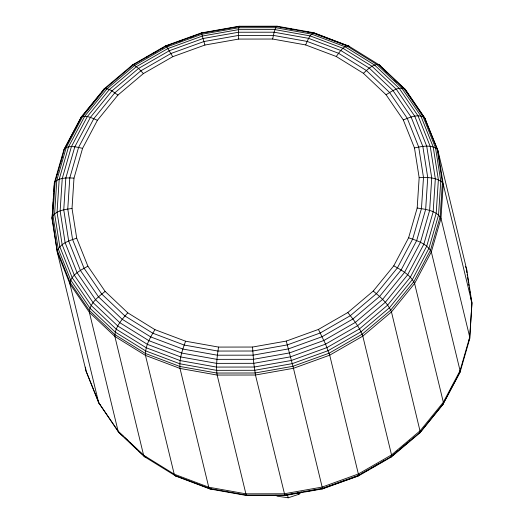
<?xml version="1.0" encoding="UTF-8"?>
<svg xmlns="http://www.w3.org/2000/svg" width="524" height="524" viewBox="0 0 524 524"><rect width="100%" height="100%" fill="white"/><g stroke="black" fill="none" stroke-linecap="round" stroke-linejoin="round"><path stroke-width="0.79" d="M336.244 56.487L363.414 73.301L386.05 94.726L403.29 119.924L414.471 147.932L419.161 177.675L417.183 208.015L408.609 237.772L393.773 265.819L373.239 291.062L347.798 312.546L318.435 329.432L286.268 341.085L252.535 347.045L218.541 347.084L185.588 341.209L154.934 329.642L127.771 312.821L105.127 291.403L87.888 266.199L76.707 238.191L72.017 208.447L73.995 178.108L82.576 148.351L97.412 120.304L117.946 95.06L143.386 73.576L172.75 56.69L204.917 45.038L238.643 39.077L272.644 39.038L305.597 44.913L336.244 56.487C339.467 52.426 342.539 46.525 348.132 45.693L379.717 65.199L405.17 89.283L424.558 117.618L437.933 150.65L466.668 269.421L471.954 302.938L469.701 338.733L460.065 372.197L442.695 404.783L419.75 432.988L391.33 456.987L358.527 475.858L322.588 488.866L284.905 495.527L246.928 495.573L210.111 489.01L175.868 476.087L144.283 456.574L118.83 432.49L98.663 402.687L86.067 371.123L57.332 252.352L52.046 218.836L54.3 183.046L63.935 149.582L81.305 116.99L104.25 88.785L132.67 64.786L165.473 45.922L201.412 32.907L239.095 26.246L277.072 26.2L313.889 32.763L349.167 46.289L315.474 33.569M52.046 218.836L53.16 201.747M53.265 200.116L53.69 193.605M53.795 191.981L54.221 185.47M218.541 347.084C217.178 356.3 215.79 365.765 217.152 375.06L245.887 493.831L246.928 495.573M272.644 39.038L274.111 32.206L275.663 27.693L276.403 26.547L277.072 26.2L277.648 26.672M165.335 46.518L165.473 45.922L166.815 46.931L172.75 56.69M318.435 329.432L325.561 344.137L329.714 355.174L358.665 475.255L358.527 475.858L323.223 488.322M57.195 174.518L57.869 172.173M60.345 163.599L61.02 161.254M61.917 158.137L62.592 155.798M442.695 404.783L459.266 373.455L469.727 337.122L471.954 302.938L443.219 184.166L437.933 150.65L424.558 117.618C418.054 113.453 409.742 117.468 403.29 119.924M185.588 341.209C182.463 349.881 179.103 359.084 180.014 368.438L208.749 487.209L209.292 488.492L210.111 489.01L211.165 488.735M305.597 44.913C307.817 40.761 309.153 34.682 313.889 32.763L314.708 33.281M132.31 65.507L132.67 64.786L133.515 64.727L165.977 46.06L201.537 33.182L238.82 26.593L276.403 26.547L312.835 33.045L346.718 45.83L376.749 64.426L401.77 88.104L420.831 115.961L433.191 146.923L438.378 179.804L436.191 213.34L426.706 246.241L410.305 277.242L387.609 305.151L359.484 328.895L327.022 347.569L291.462 360.446L254.179 367.036L216.595 367.082L180.164 360.584L146.281 347.792L116.249 329.203L91.222 305.525L72.168 277.668L59.808 246.699L54.62 213.818L56.808 180.282L66.286 147.382L82.694 116.387L105.39 88.477L133.515 64.727L138.578 68.421L143.386 73.576M408.609 237.772C416.881 240.608 426.995 243.621 431.331 251.887L460.059 370.658L443.343 402.255L420.202 430.708L391.539 454.911L358.449 473.945L322.201 487.065L284.191 493.785L245.887 493.831L208.749 487.209L174.21 474.174L143.602 455.218L118.09 431.082L98.663 402.687L69.928 283.916L57.332 252.352L52.073 217.152C55.845 210.301 65.055 209.534 72.017 208.447M54.3 183.046L55.151 181.566L64.734 148.318L81.305 116.99C86.696 114.848 92.466 118.345 97.412 120.304M468.849 340.207L469.701 338.733L469.727 337.122L440.992 218.351C436.354 210.366 425.481 209.331 417.183 208.015M419.75 432.988L443.376 403.722L443.343 402.255L414.608 283.484C410.633 274.989 401.633 270.207 393.773 265.819M154.934 329.642C150.309 337.43 145.01 346.023 145.476 355.403L174.21 474.174L174.833 475.484L175.868 476.087M63.935 149.582L64.734 148.318C70.105 145.076 76.864 147.159 82.576 148.351M459.266 373.455L460.065 372.197L460.059 370.658M239.095 26.246L238.499 29.652L238.643 39.077M80.624 118.051L100.634 93.449M101.656 92.185L104.25 88.785C109.437 87.927 113.839 92.512 117.946 95.06M127.771 312.821C121.968 319.47 114.828 327.1 114.867 336.454L143.602 455.218L144.283 456.574L146.674 457.334M275.945 495.206L277.216 496.182L288.2 497.8L298.949 494.256L301.13 492.036M363.414 73.301C367.665 69.515 372.328 64.314 378.479 64.478L379.717 65.199L380.398 66.555M392.987 454.937L394.86 453.352M396.111 452.297L397.985 450.712M399.864 449.134L401.738 447.548M402.989 446.494L404.862 444.909M406.113 443.854L407.986 442.269M409.237 441.215L410.482 440.16M105.127 291.403C98.512 296.741 89.728 303.055 89.355 312.317L118.09 431.082L118.83 432.49L123.166 436.145M386.05 94.726C391.513 91.562 398.725 85.864 405.17 89.283L425.337 119.086L425.914 121.463M146.366 57.43L147.768 56.618M152.687 53.789L154.089 52.983M155.497 52.177L156.899 51.365M161.818 48.535L163.226 47.73M174.833 475.484L209.292 488.492L246.352 495.101L284.578 495.056L322.502 488.355L358.665 475.255L391.69 456.266L420.287 432.11L391.467 311.937C387.891 303.245 380.273 296.957 373.239 291.062M358.73 475.307L360.139 474.502M361.553 473.689L362.962 472.877M365.084 471.659L366.492 470.847M367.907 470.035L369.315 469.222M370.73 468.41L372.846 467.192M374.254 466.38L378.492 463.943M380.607 462.731L384.839 460.295M87.888 266.199C80.834 270.155 70.661 274.825 69.928 283.916L89.355 312.317L114.867 336.454L145.476 355.403L180.014 368.438L217.152 375.06L255.463 375.014L293.466 368.3L329.714 355.174L362.805 336.139L391.467 311.937L414.608 283.484L431.331 251.887L440.992 218.351L443.219 184.166L442.4 182.555L437.127 149.111C430.708 144.231 421.728 146.445 414.471 147.932M166.874 45.961L169.18 45.123M178.415 41.782L182.26 40.387M189.957 37.604L193.801 36.208M76.707 238.191C69.561 240.542 60.692 243.175 57.345 250.596L69.915 282.095L89.303 310.431L114.756 334.515L145.299 353.425L179.765 366.433L216.818 373.042L255.044 372.99L292.968 366.289L329.137 353.196L362.156 334.201L390.76 310.051L413.849 281.663L430.531 250.131L440.173 216.667L442.4 182.555C436.204 177.001 426.968 177.381 419.161 177.675M285.18 495.18L292.32 493.922M293.905 493.641L295.49 493.359M297.082 493.077L298.667 492.796M300.252 492.521L301.837 492.239M305.806 491.538L307.392 491.257M308.977 490.975L310.568 490.693M312.153 490.418L316.123 489.717M317.708 489.436L319.293 489.154M320.878 488.872L322.588 488.866L293.466 368.3L286.268 341.085M390.485 457.046L391.33 456.987L391.539 454.911L362.805 336.139C359.647 327.29 353.621 319.791 347.798 312.546M73.995 178.108C67.694 177.872 60.358 177.354 55.151 181.566L52.937 215.456L58.177 248.69L70.668 279.98L89.932 308.132L115.221 332.065L145.574 350.851L179.817 363.78L216.635 370.344L254.612 370.298L292.294 363.636L328.227 350.628L361.036 331.757L389.456 307.758L412.395 279.554L428.973 248.225L438.555 214.978L440.763 181.088L435.523 147.853L423.032 116.564L403.775 88.412L378.479 64.478M280.871 27.248L282.482 27.536M286.51 28.25L288.121 28.538M289.733 28.827L291.344 29.115M298.595 30.405L300.206 30.693M307.457 31.984L309.068 32.272M100.457 404.862L99.442 404.155L86.067 371.123L85.432 367.134M385.147 71.041L386.928 72.731M394.048 79.465L397.009 82.268M402.943 87.881L405.314 90.128M124.935 437.815L127.876 440.599M129.638 442.269L132.579 445.053M134.34 446.723L137.281 449.5M139.05 451.171L141.991 453.954M144.342 456.181L145.521 457.295M284.905 495.527L255.463 375.014L253.76 363.322L252.535 347.045M465.469 266.415L466.668 269.421L466.91 272.768M204.917 45.038L201.412 32.907L201.498 33.418M298.569 492.684L298.949 494.256M287.44 494.656L288.2 497.8M52.236 219.628L52.623 221.213M467.159 274.36L467.408 275.952M467.663 277.55L468.417 282.325M468.666 283.916L468.915 285.508M469.294 287.899L469.543 289.49M469.792 291.082L470.048 292.674M470.297 294.272L470.552 295.863M470.801 297.455L471.554 302.23M59.205 179.241L57.05 212.299L62.16 244.708L74.343 275.231L93.128 302.695L117.802 326.033L147.401 344.36L180.8 356.968L216.713 363.374L253.76 363.322L290.512 356.831L325.561 344.137L357.565 325.732L385.284 302.328L407.659 274.812L423.831 244.256L433.171 211.827L435.326 178.769L430.217 146.36L418.034 115.837L399.249 88.373L374.581 65.035L344.975 46.708L311.577 34.099L275.663 27.693L238.623 27.746L201.864 34.237L166.815 46.931L134.812 65.336L107.093 88.739L84.718 116.249L68.552 146.812L59.205 179.241M62.251 178.481L60.129 210.949L65.153 242.795L77.12 272.775L95.578 299.754L119.813 322.679L148.888 340.685L181.704 353.071L216.982 359.359L253.374 359.313L289.477 352.934L323.911 340.469L355.344 322.384L382.579 299.394L404.554 272.369L420.438 242.35L429.621 210.491L431.737 178.016L426.719 146.176L414.753 116.19L396.295 89.218L372.06 66.286L342.978 48.28L310.169 35.901L274.89 29.606L238.499 29.652L202.395 36.032L167.962 48.503L136.528 66.581L109.293 89.578L87.312 116.603L71.428 146.622L62.251 178.481M65.828 178.029L63.751 209.836L68.67 241.02L80.388 270.391L98.466 296.813L122.203 319.273L150.689 336.912L182.83 349.043L217.381 355.207L253.033 355.161L288.397 348.912L322.122 336.696L352.914 318.985L379.586 296.466L401.115 269.991L416.678 240.588L425.665 209.384L427.741 177.571L422.829 146.386L411.104 117.016L393.026 90.593L369.289 68.133L340.803 50.5L308.662 38.363L274.111 32.206L238.466 32.252L203.096 38.501L169.37 50.71L138.578 68.421L111.907 90.947L90.377 117.415L74.814 146.818L65.828 178.029M69.79 177.905L67.76 208.991L72.567 239.468L84.023 268.17L101.695 293.997L124.895 315.946L152.733 333.179L184.14 345.034L217.912 351.06L252.751 351.014L287.309 344.91L320.275 332.969L350.366 315.664L376.435 293.65L397.474 267.777L412.683 239.042L421.466 208.545L423.497 177.459L418.689 146.975L407.233 118.273L389.568 92.453L366.368 70.504L338.53 53.265L307.123 41.409L273.351 35.39L238.512 35.436L203.947 41.54L170.988 53.474L140.897 70.786L114.828 92.794L93.783 118.666L78.58 147.401L69.79 177.905"/></g></svg>
